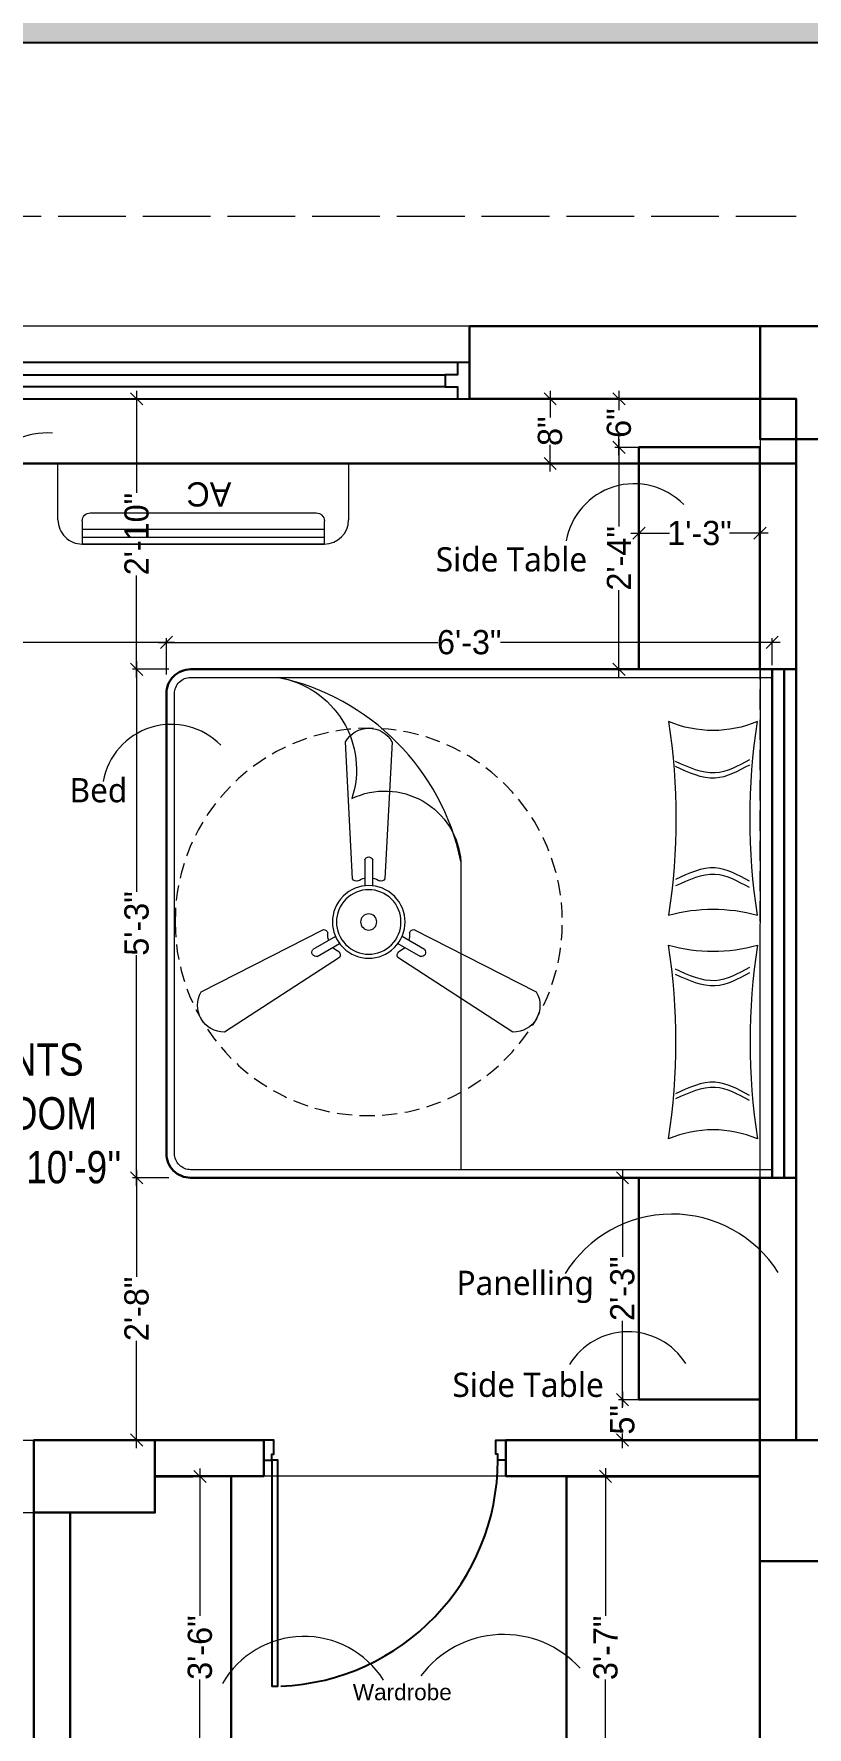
# Model space of a CAD drawing. Header units: millimetres. Extents: x 35877 to 3066687, y -650199 to -40525.
# Drawn here: x 147931.3 to 148027.2, y -180430.6 to -180220.8 of the extents above; entities that cross this region are included whole.
import ezdxf

# ---------------------------------------------------------------- set-up
doc = ezdxf.new("R2010")
doc.units = ezdxf.units.MM
doc.header["$MEASUREMENT"] = 0
doc.header["$PDMODE"] = 35
for name, pattern in [('ACAD_ISO02W100', [15, 12, -3]), ('DASHED', [0.75, 0.5, -0.25]), ('DASHED2', [0.375, 0.25, -0.125])]:
    doc.linetypes.add(name, pattern=pattern)
doc.layers.get('Defpoints').update_dxf_attribs({"color": 220})
doc.layers.add('AR DOOR', color=40, linetype='Continuous')
doc.layers.add('AR ELE-5', color=134, linetype='Continuous')
for name, color, linetype, lineweight in [('COLUMN', 1, 'Continuous', 30), ('dim05', 1, 'Continuous', 13), ('el', 7, 'Continuous', 20), ('Electrical', 84, 'Continuous', 30), ('FIRST FLOOR ( TEXT )', 7, 'Continuous', 9), ('FUR1', 22, 'Continuous', 0), ('FURNITURE', 32, 'Continuous', 9), ('furniture dimensions', 1, 'DASHED', 0), ('GROUND FLOOR', 7, 'Continuous', 9), ('GROUND FLOOR  ( PLINE )', 251, 'Continuous', 30), ('Labelling', 1, 'Continuous', 25), ('NAME PLATE', 7, 'Continuous', 25), ('Text', 7, 'Continuous', 15), ('wall', 7, 'Continuous', 30)]:
    doc.layers.add(name, color=color, linetype=linetype, lineweight=lineweight)
doc.layers.add('XX~SLAB ( PLINE )', color=251, linetype='Continuous', plot=False)
doc.styles.add('century g', font='GOTHIC.TTF')
doc.styles.add('KATHA', font='swissc.ttf')
doc.styles.get("Standard").update_dxf_attribs({"font": 'arial.ttf', "height": 6})
doc.styles.add('style4', font='ARIALN.TTF')
doc.styles.add('TEXT', font='eurr____.ttf')
doc.dimstyles.new('Archana', dxfattribs={"dimtxt": 2, "dimasz": 0.75, "dimexe": 0.5, "dimexo": 0.5, "dimgap": 0, "dimtad": 0, "dimzin": 0, "dimdsep": 46, "dimlunit": 4, "dimtxsty": 'century g', "dimblk": 'OBLIQUE', "dimcen": 0, "dimdle": 1, "dimclrd": 256, "dimclre": 256, "dimclrt": 256, "dimadec": 0, "dimazin": 0, "dimtfac": 1, "dimtofl": 0, "dimtmove": 1, "dimatfit": 3, "dimfxl": 1, "dimfxlon": 1, "dimtolj": 1, "dimtzin": 0, "dimlwd": -1, "dimlwe": -1, "dimarcsym": 0})

# ---------------------------------------------------------------- blocks, each defined once
blk = doc.blocks.new('LAYOUT FILE')
at = {"layer": 'NAME PLATE', "true_color": 0xd39e00}
h = blk.add_hatch(color=42, dxfattribs=at)
h.paths.add_polyline_path([(3346889.83, -513806.18), (3346889.83, -514260.7), (3347535.56, -514260.7), (3347535.56, -513806.18)])
h.paths.add_polyline_path([(3346894.36, -513810.71), (3347531.03, -513810.71), (3347531.03, -514256.17), (3346894.36, -514256.17)], flags=16)
at = {"layer": 'NAME PLATE', "color": 42, "true_color": 0xd39e00}
blk.add_lwpolyline([(3346894.36, -513810.71), (3347531.03, -513810.71), (3347531.03, -514256.17), (3346894.36, -514256.17)], close=True, dxfattribs=at)
blk = doc.blocks.new('*U25')
for points in [[(-40, 0), (0, 0), (0, 30), (10, 30), (10, 100), (-40, 100)], [(1160, 0), (1120, 0), (1120, 30), (1110, 30), (1110, 100), (1160, 100)], [(0, 0), (0, -1120), (30, -1120), (30, 0)]]:
    blk.add_lwpolyline(points, close=True)
at = {"layer": 'AR ELE-5', "linetype": 'ByBlock', "ltscale": 15}
blk.add_arc((-1.6, 0.7), 1121.6, 272.37301, 359.96526, dxfattribs=at)
blk = doc.blocks.new('fan')
at = {"layer": 'Electrical', "lineweight": 15, "ltscale": 20}
for p, q in [((3300835.29, -509900.78), (3300836.47, -509923.43)), ((3300841.81, -509923.43), (3300842.99, -509900.78)), ((3300838.47, -509924.57), (3300838.47, -509920.25)), ((3300839.81, -509920.28), (3300839.81, -509924.57)), ((3300831.66, -509931.77), (3300811.45, -509942.07)), ((3300866.83, -509942.07), (3300846.62, -509931.77)), ((3300829.93, -509935.08), (3300833.64, -509932.93)), ((3300834.31, -509934.09), (3300830.57, -509936.25)), ((3300847.68, -509936.23), (3300843.97, -509934.09)), ((3300844.64, -509932.93), (3300848.38, -509935.09)), ((3300815.3, -509948.74), (3300834.33, -509936.39)), ((3300843.95, -509936.39), (3300862.98, -509948.74))]:
    blk.add_line(p, q, dxfattribs=at)
at = {"layer": 'Electrical', "linetype": 'DASHED', "lineweight": 15, "ltscale": 5}
blk.add_circle((3300839.14, -509930.53), 32, dxfattribs=at)
at = {"layer": 'Electrical', "lineweight": 15, "ltscale": 20}
for centre, major_axis, start_param, end_param in [((3300839.14, -509902.94), (3.12, 3.12), -0.272136, 1.842967), ((3300839.13, -509920.5), (0.501, 0.501), -0.465536, 1.983618), ((3300837.1, -509923.08), (0.51, 0.51), 2.863014, 4.257784), ((3300839.14, -509926.42), (2.27, -2.27), 2.565057, 2.951308), ((3300839.14, -509926.42), (2.27, 2.27), 0.19032, 0.57657), ((3300841.18, -509923.08), (0.51, -0.51), 5.167028, 6.561799), ((3300839.14, -509930.53), (4.24, -4.24), 3.14161, 9.424795), ((3300839.14, -509930.53), (3.77, -3.77), 1.749190548672175e-05, 6.283202799085073), ((3300839.14, -509930.53), (0.943, 0.943), 1.570814, 7.853999), ((3300831.67, -509932.49), (0.51, -0.51), 0.978238, 2.373008), ((3300846.61, -509932.49), (0.51, -0.51), 2.339416, 3.734186), ((3300835.59, -509932.58), (2.27, -2.27), 3.855511, 4.241762), ((3300835.59, -509932.58), (2.27, -2.27), 4.659452, 5.045703), ((3300842.69, -509932.58), (2.27, 2.27), 4.37911, 4.765361), ((3300842.69, -509932.58), (2.27, 2.27), 5.183051, 5.569301), ((3300830.46, -509935.55), (0.501, -0.501), 3.199655, 5.648809), ((3300833.71, -509936.02), (0.51, 0.51), -1.325776, 0.068994), ((3300844.57, -509936.02), (0.51, -0.51), 3.072633, 4.467404), ((3300847.83, -509935.54), (0.501, 0.501), 3.723254, 6.172408), ((3300815.25, -509944.32), (3.12, -3.12), 3.393055, 5.508159), ((3300863.03, -509944.32), (3.12, -3.12), 5.48745, 7.602554)]:
    blk.add_ellipse(centre, major_axis=major_axis, ratio=1, start_param=start_param, end_param=end_param, dxfattribs=at)
blk = doc.blocks.new('ac paln')
at = {"layer": 'Electrical', "lineweight": 15}
for p, q in [((389238.69, -37646.36), (389238.69, -37610.34)), ((389238.69, -37610.34), (389245.67, -37610.34)), ((389245.81, -37613.35), (389248.68, -37613.35)), ((389246.82, -37643.35), (389246.82, -37613.35)), ((389247.82, -37643.35), (389247.82, -37613.35)), ((389248.68, -37613.35), (389248.68, -37643.35)), ((389248.68, -37643.35), (389248.68, -37613.35)), ((389244.81, -37642.35), (389244.81, -37614.35)), ((389245.81, -37643.35), (389248.68, -37643.35)), ((389248.68, -37643.35), (389248.68, -37643.35)), ((389245.67, -37646.36), (389238.69, -37646.36))]:
    blk.add_line(p, q, dxfattribs=at)
for centre, start, end in [((389245.67, -37613.35), 0, 90), ((389245.67, -37643.35), 270, 0)]:
    blk.add_arc(centre, 3.01, start, end, dxfattribs=at)
at = {"layer": 'Electrical', "lineweight": 15, "extrusion": (0, 0, -1)}
for centre, start_param, end_param in [((389245.81, -37614.35), -0.785398, 0.785398), ((389245.81, -37642.35), 3.926991, 5.497787)]:
    blk.add_ellipse(centre, major_axis=(-0.71, 0.71), ratio=1, start_param=start_param, end_param=end_param, dxfattribs=at)
at = {"layer": 'Text', "style": 'TEXT'}
blk.add_text('AC', height=3, rotation=270, dxfattribs=at).set_placement((389241.02, -37624.87))
blk = doc.blocks.new('_Oblique')
at = {"layer": 'wall', "color": 0, "lineweight": -2}
blk.add_line((-0.5, -0.5), (0.5, 0.5), dxfattribs=at)
blk = doc.blocks.new('*D655')
at = {"layer": 'Defpoints', "color": 0, "linetype": 'Continuous', "lineweight": 0, "transparency": 16777216}
for p in [(148010.82, -180362.5), (148004.27, -180390), (148010.82, -180390)]:
    blk.add_point(p, dxfattribs=at)
at = {"layer": 'furniture dimensions', "color": 5, "linetype": 'ByBlock', "transparency": 16777216}
blk.add_line((148008.27, -180362.5), (148003.77, -180362.5), dxfattribs=at)
at = {"layer": 'furniture dimensions', "color": 5, "linetype": 'Continuous', "transparency": 16777216}
for p, q in [((148004.27, -180361.5), (148004.27, -180372.29)), ((148004.27, -180391), (148004.27, -180380.21)), ((148008.27, -180390), (148003.77, -180390))]:
    blk.add_line(p, q, dxfattribs=at)
at = {"layer": 'furniture dimensions', "color": 5, "linetype": 'Continuous', "transparency": 16777216, "xscale": 1.5, "yscale": 1.5, "zscale": 1.5}
for p, rotation in [((148004.27, -180362.5), 90), ((148004.27, -180390), 270)]:
    blk.add_blockref('_Oblique', p, dxfattribs=dict(at, rotation=rotation))
at = {"layer": 'furniture dimensions', "linetype": 'Continuous', "lineweight": 0, "transparency": 16777216, "insert": (148004.27, -180376.25), "char_height": 3, "attachment_point": 5, "rotation": 90, "style": 'century g'}
blk.add_mtext('\\A1;2\'-3"', dxfattribs=at)
blk = doc.blocks.new('*D662')
at = {"layer": 'Defpoints', "color": 0, "linetype": 'Continuous', "lineweight": 0, "transparency": 16777216}
for p in [(148006.32, -180281.1), (148021.32, -180281.1), (148021.32, -180282.63)]:
    blk.add_point(p, dxfattribs=at)
at = {"layer": 'furniture dimensions', "color": 5, "linetype": 'Continuous', "transparency": 16777216}
for p, q in [((148005.32, -180282.63), (148010.1, -180282.63)), ((148022.32, -180282.63), (148017.54, -180282.63)), ((148021.32, -180281.6), (148021.32, -180283.13))]:
    blk.add_line(p, q, dxfattribs=at)
at = {"layer": 'furniture dimensions', "color": 5, "linetype": 'ByBlock', "transparency": 16777216}
blk.add_line((148006.32, -180281.6), (148006.32, -180283.13), dxfattribs=at)
at = {"layer": 'furniture dimensions', "color": 5, "linetype": 'Continuous', "transparency": 16777216, "xscale": 1.5, "yscale": 1.5, "zscale": 1.5, "rotation": 180}
blk.add_blockref('_Oblique', (148006.32, -180282.63), dxfattribs=at)
at = {"layer": 'furniture dimensions', "color": 5, "linetype": 'Continuous', "transparency": 16777216, "xscale": 1.5, "yscale": 1.5, "zscale": 1.5}
blk.add_blockref('_Oblique', (148021.32, -180282.63), dxfattribs=at)
at = {"layer": 'furniture dimensions', "linetype": 'Continuous', "lineweight": 0, "transparency": 16777216, "insert": (148013.82, -180282.63), "char_height": 3, "attachment_point": 5, "style": 'century g'}
blk.add_mtext('\\A1;1\'-3"', dxfattribs=at)
blk = doc.blocks.new('*D663')
at = {"layer": 'Defpoints', "color": 0, "linetype": 'Continuous', "lineweight": 0, "transparency": 16777216}
for p in [(147994.05, -180266), (147995.3, -180266), (147994.05, -180274)]:
    blk.add_point(p, dxfattribs=at)
at = {"layer": 'furniture dimensions', "color": 5, "linetype": 'Continuous', "transparency": 16777216}
for p, q in [((147994.55, -180266), (147995.8, -180266)), ((147995.3, -180265), (147995.3, -180268.31)), ((147995.3, -180275), (147995.3, -180271.68))]:
    blk.add_line(p, q, dxfattribs=at)
at = {"layer": 'furniture dimensions', "color": 5, "linetype": 'ByBlock', "transparency": 16777216}
blk.add_line((147994.55, -180274), (147995.8, -180274), dxfattribs=at)
at = {"layer": 'furniture dimensions', "color": 5, "linetype": 'Continuous', "transparency": 16777216, "xscale": 1.5, "yscale": 1.5, "zscale": 1.5}
for p, rotation in [((147995.3, -180266), 90), ((147995.3, -180274), 270)]:
    blk.add_blockref('_Oblique', p, dxfattribs=dict(at, rotation=rotation))
at = {"layer": 'furniture dimensions', "linetype": 'Continuous', "lineweight": 0, "transparency": 16777216, "insert": (147995.3, -180270), "char_height": 3, "attachment_point": 5, "rotation": 90, "style": 'century g'}
blk.add_mtext('\\A1;8"', dxfattribs=at)
blk = doc.blocks.new('*D664')
at = {"layer": 'Defpoints', "color": 0, "linetype": 'Continuous', "lineweight": 0, "transparency": 16777216}
for p in [(147947.75, -180296.16), (148022.82, -180299.5), (147947.75, -180302.5)]:
    blk.add_point(p, dxfattribs=at)
at = {"layer": 'furniture dimensions', "color": 5, "linetype": 'Continuous', "transparency": 16777216}
for p, q in [((147946.75, -180296.16), (147981.41, -180296.16)), ((147947.75, -180300.16), (147947.75, -180295.66)), ((148023.82, -180296.16), (147989.16, -180296.16))]:
    blk.add_line(p, q, dxfattribs=at)
at = {"layer": 'furniture dimensions', "color": 5, "linetype": 'ByBlock', "transparency": 16777216}
blk.add_line((148022.82, -180299), (148022.82, -180295.66), dxfattribs=at)
at = {"layer": 'furniture dimensions', "color": 5, "linetype": 'Continuous', "transparency": 16777216, "xscale": 1.5, "yscale": 1.5, "zscale": 1.5, "rotation": 180}
blk.add_blockref('_Oblique', (147947.75, -180296.16), dxfattribs=at)
at = {"layer": 'furniture dimensions', "color": 5, "linetype": 'Continuous', "transparency": 16777216, "xscale": 1.5, "yscale": 1.5, "zscale": 1.5}
blk.add_blockref('_Oblique', (148022.82, -180296.16), dxfattribs=at)
at = {"layer": 'furniture dimensions', "linetype": 'Continuous', "lineweight": 0, "transparency": 16777216, "insert": (147985.28, -180296.16), "char_height": 3, "attachment_point": 5, "style": 'century g'}
blk.add_mtext('\\A1;6\'-3"', dxfattribs=at)
blk = doc.blocks.new('*D665')
at = {"layer": 'Defpoints', "color": 0, "linetype": 'Continuous', "lineweight": 0, "transparency": 16777216}
for p in [(147952.43, -180299.5), (147944.06, -180362.5), (147952.43, -180362.5)]:
    blk.add_point(p, dxfattribs=at)
at = {"layer": 'furniture dimensions', "color": 5, "linetype": 'ByBlock', "transparency": 16777216}
blk.add_line((147948.06, -180299.5), (147943.56, -180299.5), dxfattribs=at)
at = {"layer": 'furniture dimensions', "color": 5, "linetype": 'Continuous', "transparency": 16777216}
for p, q in [((147944.06, -180298.5), (147944.06, -180327.07)), ((147944.06, -180363.5), (147944.06, -180334.94)), ((147948.06, -180362.5), (147943.56, -180362.5))]:
    blk.add_line(p, q, dxfattribs=at)
at = {"layer": 'furniture dimensions', "color": 5, "linetype": 'Continuous', "transparency": 16777216, "xscale": 1.5, "yscale": 1.5, "zscale": 1.5}
for p, rotation in [((147944.06, -180299.5), 90), ((147944.06, -180362.5), 270)]:
    blk.add_blockref('_Oblique', p, dxfattribs=dict(at, rotation=rotation))
at = {"layer": 'furniture dimensions', "linetype": 'Continuous', "lineweight": 0, "transparency": 16777216, "insert": (147944.06, -180331), "char_height": 3, "attachment_point": 5, "rotation": 90, "style": 'century g'}
blk.add_mtext('\\A1;5\'-3"', dxfattribs=at)
blk = doc.blocks.new('*D666')
at = {"layer": 'Defpoints', "color": 0, "linetype": 'Continuous', "lineweight": 0, "transparency": 16777216}
for p in [(148007.17, -180266), (148003.84, -180272), (148007.17, -180272)]:
    blk.add_point(p, dxfattribs=at)
at = {"layer": 'furniture dimensions', "color": 5, "linetype": 'ByBlock', "transparency": 16777216}
blk.add_line((148006.67, -180266), (148003.34, -180266), dxfattribs=at)
at = {"layer": 'furniture dimensions', "color": 5, "linetype": 'Continuous', "transparency": 16777216}
for p, q in [((148003.84, -180265), (148003.84, -180267.38)), ((148006.67, -180272), (148003.34, -180272)), ((148003.84, -180273), (148003.84, -180270.61))]:
    blk.add_line(p, q, dxfattribs=at)
at = {"layer": 'furniture dimensions', "color": 5, "linetype": 'Continuous', "transparency": 16777216, "xscale": 1.5, "yscale": 1.5, "zscale": 1.5}
for p, rotation in [((148003.84, -180266), 90), ((148003.84, -180272), 270)]:
    blk.add_blockref('_Oblique', p, dxfattribs=dict(at, rotation=rotation))
at = {"layer": 'furniture dimensions', "linetype": 'Continuous', "lineweight": 0, "transparency": 16777216, "insert": (148003.84, -180269), "char_height": 3, "attachment_point": 5, "rotation": 90, "style": 'century g'}
blk.add_mtext('\\A1;6"', dxfattribs=at)
blk = doc.blocks.new('*D667')
at = {"layer": 'Defpoints', "color": 0, "linetype": 'Continuous', "lineweight": 0, "transparency": 16777216}
for p in [(148006.32, -180272), (148003.84, -180299.5), (148006.32, -180299.5)]:
    blk.add_point(p, dxfattribs=at)
at = {"layer": 'furniture dimensions', "color": 5, "linetype": 'ByBlock', "transparency": 16777216}
blk.add_line((148005.82, -180272), (148003.34, -180272), dxfattribs=at)
at = {"layer": 'furniture dimensions', "color": 5, "linetype": 'Continuous', "transparency": 16777216}
for p, q in [((148003.84, -180271), (148003.84, -180281.79)), ((148003.84, -180300.5), (148003.84, -180289.71)), ((148005.82, -180299.5), (148003.34, -180299.5))]:
    blk.add_line(p, q, dxfattribs=at)
at = {"layer": 'furniture dimensions', "color": 5, "linetype": 'Continuous', "transparency": 16777216, "xscale": 1.5, "yscale": 1.5, "zscale": 1.5}
for p, rotation in [((148003.84, -180272), 90), ((148003.84, -180299.5), 270)]:
    blk.add_blockref('_Oblique', p, dxfattribs=dict(at, rotation=rotation))
at = {"layer": 'furniture dimensions', "linetype": 'Continuous', "lineweight": 0, "transparency": 16777216, "insert": (148003.84, -180285.75), "char_height": 3, "attachment_point": 5, "rotation": 90, "style": 'century g'}
blk.add_mtext('\\A1;2\'-4"', dxfattribs=at)
blk = doc.blocks.new('*D668')
at = {"layer": 'Defpoints', "color": 0, "linetype": 'Continuous', "lineweight": 0, "transparency": 16777216}
for p in [(148006.31, -180390), (148004.27, -180395), (148006.31, -180395)]:
    blk.add_point(p, dxfattribs=at)
at = {"layer": 'furniture dimensions', "color": 5, "linetype": 'Continuous', "transparency": 16777216}
for p, q in [((148004.27, -180389), (148004.27, -180390.83)), ((148005.81, -180395), (148003.77, -180395)), ((148004.27, -180396), (148004.27, -180394.17))]:
    blk.add_line(p, q, dxfattribs=at)
at = {"layer": 'furniture dimensions', "color": 5, "linetype": 'ByBlock', "transparency": 16777216}
blk.add_line((148005.81, -180390), (148003.77, -180390), dxfattribs=at)
at = {"layer": 'furniture dimensions', "color": 5, "linetype": 'Continuous', "transparency": 16777216, "xscale": 1.5, "yscale": 1.5, "zscale": 1.5}
for p, rotation in [((148004.27, -180390), 90), ((148004.27, -180395), 270)]:
    blk.add_blockref('_Oblique', p, dxfattribs=dict(at, rotation=rotation))
at = {"layer": 'furniture dimensions', "linetype": 'Continuous', "lineweight": 0, "transparency": 16777216, "insert": (148004.27, -180392.5), "char_height": 3, "attachment_point": 5, "rotation": 90, "style": 'century g'}
blk.add_mtext('\\A1;5"', dxfattribs=at)
blk = doc.blocks.new('*D914')
at = {"layer": 'Defpoints', "color": 0, "linetype": 'Continuous', "lineweight": 0, "transparency": 16777216}
for p in [(147950.75, -180362.5), (147944.06, -180395), (147950.75, -180395)]:
    blk.add_point(p, dxfattribs=at)
at = {"layer": 'furniture dimensions', "color": 5, "linetype": 'ByBlock', "transparency": 16777216}
blk.add_line((147948.06, -180362.5), (147943.56, -180362.5), dxfattribs=at)
at = {"layer": 'furniture dimensions', "color": 5, "linetype": 'Continuous', "transparency": 16777216}
for p, q in [((147944.06, -180361.5), (147944.06, -180374.79)), ((147944.06, -180396), (147944.06, -180382.71)), ((147948.06, -180395), (147943.56, -180395))]:
    blk.add_line(p, q, dxfattribs=at)
at = {"layer": 'furniture dimensions', "color": 5, "linetype": 'Continuous', "transparency": 16777216, "xscale": 1.5, "yscale": 1.5, "zscale": 1.5}
for p, rotation in [((147944.06, -180362.5), 90), ((147944.06, -180395), 270)]:
    blk.add_blockref('_Oblique', p, dxfattribs=dict(at, rotation=rotation))
at = {"layer": 'furniture dimensions', "linetype": 'Continuous', "lineweight": 0, "transparency": 16777216, "insert": (147944.06, -180378.75), "char_height": 3, "attachment_point": 5, "rotation": 90, "style": 'century g'}
blk.add_mtext('\\A1;2\'-8"', dxfattribs=at)
blk = doc.blocks.new('*D915')
at = {"layer": 'Defpoints', "color": 0, "linetype": 'Continuous', "lineweight": 0, "transparency": 16777216}
for p in [(147944.06, -180266), (147946.32, -180266), (147950.75, -180299.5)]:
    blk.add_point(p, dxfattribs=at)
at = {"layer": 'furniture dimensions', "color": 5, "linetype": 'Continuous', "transparency": 16777216}
for p, q in [((147945.82, -180266), (147943.56, -180266)), ((147944.06, -180265), (147944.06, -180277.64)), ((147944.06, -180300.5), (147944.06, -180287.86))]:
    blk.add_line(p, q, dxfattribs=at)
at = {"layer": 'furniture dimensions', "color": 5, "linetype": 'ByBlock', "transparency": 16777216}
blk.add_line((147948.06, -180299.5), (147943.56, -180299.5), dxfattribs=at)
at = {"layer": 'furniture dimensions', "color": 5, "linetype": 'Continuous', "transparency": 16777216, "xscale": 1.5, "yscale": 1.5, "zscale": 1.5}
for p, rotation in [((147944.06, -180266), 90), ((147944.06, -180299.5), 270)]:
    blk.add_blockref('_Oblique', p, dxfattribs=dict(at, rotation=rotation))
at = {"layer": 'furniture dimensions', "linetype": 'Continuous', "lineweight": 0, "transparency": 16777216, "insert": (147944.06, -180282.75), "char_height": 3, "attachment_point": 5, "rotation": 90, "style": 'century g'}
blk.add_mtext('\\A1;2\'-10"', dxfattribs=at)
blk = doc.blocks.new('*D916')
at = {"layer": 'Defpoints', "color": 0, "linetype": 'Continuous', "lineweight": 0, "transparency": 16777216}
for p in [(147890.26, -180296.16), (147890.26, -180302.02), (147947.76, -180302.25)]:
    blk.add_point(p, dxfattribs=at)
at = {"layer": 'furniture dimensions', "color": 5, "linetype": 'Continuous', "transparency": 16777216}
for p, q in [((147889.26, -180296.16), (147913.96, -180296.16)), ((147890.26, -180300.16), (147890.26, -180295.66)), ((147948.76, -180296.16), (147924.06, -180296.16))]:
    blk.add_line(p, q, dxfattribs=at)
at = {"layer": 'furniture dimensions', "color": 5, "linetype": 'ByBlock', "transparency": 16777216}
blk.add_line((147947.76, -180300.16), (147947.76, -180295.66), dxfattribs=at)
at = {"layer": 'furniture dimensions', "color": 5, "linetype": 'Continuous', "transparency": 16777216, "xscale": 1.5, "yscale": 1.5, "zscale": 1.5, "rotation": 180}
blk.add_blockref('_Oblique', (147890.26, -180296.16), dxfattribs=at)
at = {"layer": 'furniture dimensions', "color": 5, "linetype": 'Continuous', "transparency": 16777216, "xscale": 1.5, "yscale": 1.5, "zscale": 1.5}
blk.add_blockref('_Oblique', (147947.76, -180296.16), dxfattribs=at)
at = {"layer": 'furniture dimensions', "linetype": 'Continuous', "lineweight": 0, "transparency": 16777216, "insert": (147919.01, -180296.16), "char_height": 3, "attachment_point": 5, "style": 'century g'}
blk.add_mtext('\\A1;4\'-9{\\H1x;\\S1/2;}"', dxfattribs=at)
blk = doc.blocks.new('*D917')
at = {"layer": 'Defpoints', "color": 0, "linetype": 'Continuous', "lineweight": 0, "transparency": 16777216}
for p in [(147951.05, -180399.52), (147951.23, -180441.93), (147951.91, -180441.93)]:
    blk.add_point(p, dxfattribs=at)
at = {"layer": 'furniture dimensions', "color": 5, "linetype": 'ByBlock', "transparency": 16777216}
blk.add_line((147951.55, -180399.52), (147952.41, -180399.52), dxfattribs=at)
at = {"layer": 'furniture dimensions', "color": 5, "linetype": 'Continuous', "transparency": 16777216}
for p, q in [((147951.91, -180398.52), (147951.91, -180416.78)), ((147951.91, -180442.93), (147951.91, -180424.67)), ((147951.73, -180441.93), (147952.41, -180441.93))]:
    blk.add_line(p, q, dxfattribs=at)
at = {"layer": 'furniture dimensions', "color": 5, "linetype": 'Continuous', "transparency": 16777216, "xscale": 1.5, "yscale": 1.5, "zscale": 1.5}
for p, rotation in [((147951.91, -180399.52), 90), ((147951.91, -180441.93), 270)]:
    blk.add_blockref('_Oblique', p, dxfattribs=dict(at, rotation=rotation))
at = {"layer": 'furniture dimensions', "linetype": 'Continuous', "lineweight": 0, "transparency": 16777216, "insert": (147951.91, -180420.72), "char_height": 3, "attachment_point": 5, "rotation": 90, "style": 'century g'}
blk.add_mtext('\\A1;3\'-6"', dxfattribs=at)
blk = doc.blocks.new('*D920')
at = {"layer": 'Defpoints', "color": 0, "linetype": 'Continuous', "lineweight": 0, "transparency": 16777216}
for p in [(148002.18, -180399.5), (148002.32, -180399.5), (148002.32, -180442)]:
    blk.add_point(p, dxfattribs=at)
at = {"layer": 'furniture dimensions', "color": 5, "linetype": 'Continuous', "transparency": 16777216}
for p, q in [((148002.18, -180399.5), (148001.68, -180399.5)), ((148002.18, -180398.5), (148002.18, -180416.8)), ((148002.18, -180443), (148002.18, -180424.69))]:
    blk.add_line(p, q, dxfattribs=at)
at = {"layer": 'furniture dimensions', "color": 5, "linetype": 'ByBlock', "transparency": 16777216}
blk.add_line((148002.18, -180442), (148001.68, -180442), dxfattribs=at)
at = {"layer": 'furniture dimensions', "color": 5, "linetype": 'Continuous', "transparency": 16777216, "xscale": 1.5, "yscale": 1.5, "zscale": 1.5}
for p, rotation in [((148002.18, -180399.5), 90), ((148002.18, -180442), 270)]:
    blk.add_blockref('_Oblique', p, dxfattribs=dict(at, rotation=rotation))
at = {"layer": 'furniture dimensions', "linetype": 'Continuous', "lineweight": 0, "transparency": 16777216, "insert": (148002.18, -180420.75), "char_height": 3, "attachment_point": 5, "rotation": 90, "style": 'century g'}
blk.add_mtext('\\A1;3\'-7"', dxfattribs=at)

msp = doc.modelspace()

# ---------------------------------------------------------------- linework, layer by layer
at = {"layer": 'COLUMN', "transparency": 33554687}
for points in [[(148021.323, -180256.996), (148030.318, -180256.996), (148030.318, -180270.996), (148021.323, -180270.996)], [(147946.318, -180394.996), (147946.318, -180403.996), (147931.318, -180403.996), (147931.318, -180394.996)], [(148021.318, -180394.996), (148030.318, -180394.996), (148030.318, -180409.996), (148021.318, -180409.996)]]:
    msp.add_lwpolyline(points, close=True, dxfattribs=at)
at = {"layer": 'FUR1', "color": 5, "transparency": 33554687}
msp.add_arc((147932.889, -180278.776), 8.557, 85.05003, 210.81799, dxfattribs=at)
at = {"layer": 'FUR1', "color": 252, "true_color": 0x939598, "transparency": 33554687}
for centre, radius, start, end in [((148005.732, -180285.071), 8.557, 44.25999, 170.02795), ((147948.35, -180314.876), 8.557, 44.25999, 170.02795), ((148010.413, -180382.61), 15.606, 32.45981, 148.09625), ((148004.953, -180390.079), 8.497, 32.40965, 148.60851), ((147989.548, -180431.946), 12.852, 42.44013, 143.08187), ((147964.804, -180431.018), 11.687, 32.53513, 149.86228)]:
    msp.add_arc(centre, radius, start, end, dxfattribs=at)
at = {"layer": 'FURNITURE', "lineweight": 30, "transparency": 33554687}
for p, q in [((147875.318, -180273.996), (148025.818, -180273.998)), ((148021.314, -180362.504), (148021.312, -180394.996))]:
    msp.add_line(p, q, dxfattribs=at)
at = {"layer": 'FURNITURE', "transparency": 33554687}
msp.add_line((147984.254, -180323.311), (147984.254, -180361.504), dxfattribs=at)
at = {"layer": 'FURNITURE', "lineweight": 30, "transparency": 33554687}
for points in [[(148021.318, -180271.996), (148021.318, -180299.504), (148006.318, -180299.504), (148006.318, -180271.996), (148021.318, -180271.996)], [(147935.818, -180403.996), (147935.818, -180441.997), (147955.785, -180441.912), (147955.785, -180399.496), (147946.318, -180399.538)]]:
    msp.add_lwpolyline(points, dxfattribs=at)
msp.add_lwpolyline([(147947.75, -180359.504), (147947.75, -180302.504, -0.4142136), (147950.75, -180299.504), (148025.818, -180299.504), (148025.818, -180362.504), (147950.75, -180362.504, -0.4142136)], format="xyb", close=True, dxfattribs=at)
for points in [[(148022.818, -180362.504), (148022.818, -180299.504), (148024.318, -180299.504), (148024.318, -180362.504)], [(148021.314, -180362.504), (148006.314, -180362.504), (148006.314, -180389.996), (148021.314, -180389.996)], [(147997.318, -180399.497), (148021.318, -180399.497), (148021.318, -180441.997), (147997.318, -180441.997)]]:
    msp.add_lwpolyline(points, close=True, dxfattribs=at)
at = {"layer": 'FURNITURE', "transparency": 33554687}
for points in [[(147948.75, -180359.504), (147948.75, -180302.504, -0.4142136), (147950.75, -180300.504), (148022.818, -180300.504), (148022.818, -180361.504), (147950.75, -180361.504, -0.4142136)], [(147970.733, -180315.515, -0.5279651), (147984.254, -180323.311, 0.2964894), (147961.611, -180300.504, -0.4593765), (147970.733, -180315.515)]]:
    msp.add_lwpolyline(points, format="xyb", close=True, dxfattribs=at)
at = {"layer": 'FURNITURE', "transparency": 33554687, "elevation": -0.005}
for points in [[(148009.997, -180329.973, -0.1371628), (148020.997, -180329.973, -0.0757258), (148020.997, -180305.973, -0.203137), (148009.997, -180305.973, -0.0741156)], [(148009.997, -180333.678, 0.1371628), (148020.997, -180333.678, 0.0757258), (148020.997, -180357.678, 0.203137), (148009.997, -180357.678, 0.0741156)]]:
    msp.add_lwpolyline(points, format="xyb", close=True, dxfattribs=at)
at = {"layer": 'FURNITURE', "transparency": 33554687}
for points in [[(148020.023, -180310.715, -0.005), (148018.606, -180311.487, -0.005), (148015.612, -180313.117, -0.005), (148012.495, -180311.677, -0.005), (148010.854, -180310.918, -0.005)], [(148020.023, -180311.359, -0.005), (148018.606, -180312.131, -0.005), (148015.612, -180313.762, -0.005), (148012.495, -180312.322, -0.005), (148010.854, -180311.563, -0.005)], [(148020.023, -180325.742, -0.005), (148018.606, -180324.97, -0.005), (148015.612, -180323.339, -0.005), (148012.495, -180324.779, -0.005), (148010.854, -180325.538, -0.005)], [(148020.023, -180326.55, -0.005), (148018.606, -180325.778, -0.005), (148015.612, -180324.148, -0.005), (148012.495, -180325.588, -0.005), (148010.854, -180326.347, -0.005)], [(148020.023, -180336.456, -0.005), (148018.606, -180337.228, -0.005), (148015.612, -180338.859, -0.005), (148012.495, -180337.418, -0.005), (148010.854, -180336.659, -0.005)], [(148020.023, -180337.101, -0.005), (148018.606, -180337.873, -0.005), (148015.612, -180339.503, -0.005), (148012.495, -180338.063, -0.005), (148010.854, -180337.304, -0.005)], [(148020.023, -180352.292, -0.005), (148018.606, -180351.52, -0.005), (148015.612, -180349.889, -0.005), (148012.495, -180351.329, -0.005), (148010.854, -180352.088, -0.005)], [(148020.023, -180352.936, -0.005), (148018.606, -180352.164, -0.005), (148015.612, -180350.534, -0.005), (148012.495, -180351.974, -0.005), (148010.854, -180352.733, -0.005)]]:
    msp.add_open_spline(points, degree=3, knots=[0, 0, 0, 0, 4.5779171, 9.671137, 9.671137, 9.671137, 9.671137], dxfattribs=at)
at = {"layer": 'GROUND FLOOR', "transparency": 33554687}
for p, q in [((148030.318, -180256.996), (147629.818, -180256.996)), ((147985.318, -180256.996), (147985.318, -180265.996)), ((148021.318, -180265.996), (147871.318, -180265.996)), ((147931.318, -180394.996), (147931.318, -180549.496)), ((147959.818, -180394.996), (147931.318, -180394.996)), ((147959.818, -180394.996), (147959.818, -180399.496)), ((148021.318, -180394.996), (147989.822, -180394.995)), ((147989.822, -180394.995), (147989.822, -180399.495)), ((148021.318, -180399.496), (147946.318, -180399.496)), ((148021.318, -180399.496), (148021.318, -180526.996)), ((147935.818, -180403.996), (147935.818, -180526.996))]:
    msp.add_line(p, q, dxfattribs=at)
at = {"layer": 'GROUND FLOOR', "linetype": 'ACAD_ISO02W100', "ltscale": 0.7, "transparency": 33554687}
msp.add_lwpolyline([(147629.818, -180243.337), (148025.818, -180243.337)], dxfattribs=at)
at = {"layer": 'GROUND FLOOR  ( PLINE )', "transparency": 33554687}
msp.add_lwpolyline([(148030.318, -180256.996), (147985.318, -180256.996), (147985.318, -180265.996), (148025.818, -180265.996), (148025.818, -180394.996), (147989.822, -180394.995), (147989.822, -180399.495), (148021.318, -180399.496), (148021.318, -180526.996), (147988.318, -180526.996), (147988.318, -180531.496), (148021.318, -180531.496), (148021.318, -180549.496), (148030.318, -180549.496)], close=True, dxfattribs=at)
for points in [[(147935.818, -180526.996), (147964.313, -180526.996), (147964.313, -180531.496), (147935.818, -180531.496), (147935.818, -180549.496), (147931.318, -180549.496), (147931.318, -180394.996), (147959.818, -180394.996), (147959.818, -180399.496), (147946.318, -180399.496)], [(147935.818, -180403.996), (147935.818, -180526.996)]]:
    msp.add_lwpolyline(points, dxfattribs=at)
at = {"layer": 'Labelling', "color": 251, "linetype": 'DASHED2', "lineweight": 0, "ltscale": 10, "true_color": 0x636466, "transparency": 33554687}
msp.add_line((148021.318, -180271.996), (148021.314, -180395.996), dxfattribs=at)
at = {"layer": 'Labelling', "color": 251, "linetype": 'ACAD_ISO02W100', "lineweight": 0, "ltscale": 10, "true_color": 0x636466, "transparency": 33554687}
msp.add_line((148021.323, -180270.996), (148021.318, -180394.996), dxfattribs=at)
at = {"layer": 'Labelling', "color": 251, "linetype": 'ACAD_ISO02W100', "lineweight": 0, "ltscale": 0.5, "true_color": 0x636466, "transparency": 33554687}
for p, q in [((147792.818, -180394.996), (147931.318, -180394.996)), ((147792.818, -180403.996), (147931.318, -180403.996))]:
    msp.add_line(p, q, dxfattribs=at)
at = {"layer": 'XX~SLAB ( PLINE )', "transparency": 33554687}
msp.add_lwpolyline([(147985.318, -180261.496), (147983.818, -180261.496), (147983.818, -180262.996), (147982.318, -180262.996), (147982.318, -180264.496), (147928.318, -180264.496), (147928.318, -180262.996), (147926.818, -180262.996), (147926.818, -180261.496), (147925.318, -180261.496), (147925.318, -180265.996), (147926.818, -180265.996), (147926.818, -180264.496), (147928.318, -180264.496), (147928.318, -180262.996), (147982.318, -180262.996), (147982.318, -180264.496), (147983.818, -180264.496), (147983.818, -180265.996), (147985.318, -180265.996), (147985.318, -180261.496), (147925.318, -180261.496), (147925.318, -180265.996), (147985.318, -180265.996)], close=True, dxfattribs=at)

# ---------------------------------------------------------------- block references
at = {"layer": 'AR DOOR', "linetype": 'ByBlock', "lineweight": -2, "transparency": 33554687, "extrusion": (0, 0, -1), "xscale": -0.02500332000264408, "yscale": 0.02500332000264408, "zscale": -0.02500332000264408}
msp.add_blockref('*U25', (-147960.819, -180397.495), dxfattribs=at)
at = {"layer": 'dim05', "color": 1, "lineweight": 35, "transparency": 33554687, "xscale": -0.7500069902881101, "yscale": 0.7500069902881101, "zscale": 0.7500069902881101}
msp.add_blockref('fan', (2623625.254, 202120.656), dxfattribs=at)
at = {"layer": 'el', "color": 18, "true_color": 0x000000, "transparency": 33554687, "rotation": 270}
msp.add_blockref('ac paln', (185580.668, 208964.691), dxfattribs=at)
at = {"layer": 'NAME PLATE', "lineweight": 0, "transparency": 33554687, "xscale": 0.8482412182574397, "yscale": 0.8482412182574397, "zscale": 0.8482412182574397}
msp.add_blockref('LAYOUT FILE', (-2691371.364, 255613.603, 0.111), dxfattribs=at)

# ---------------------------------------------------------------- texts
at = {"layer": 'dim05', "color": 1, "lineweight": 0, "transparency": 33554687, "insert": (147970.849, -180425.232), "char_height": 2, "width": 14.68213, "attachment_point": 1}
msp.add_mtext('Wardrobe', dxfattribs=at)
at = {"layer": 'FIRST FLOOR ( TEXT )', "transparency": 33554687, "insert": (147926.669, -180354.548), "char_height": 4, "attachment_point": 5, "style": 'KATHA'}
msp.add_mtext("PARENTS \\PBED ROOM\\P12'-11'' x 10'-9''", dxfattribs=at)
at = {"layer": 'FUR1', "color": 1, "transparency": 33554687, "char_height": 3, "width": 28.45427, "attachment_point": 5, "style": 'style4'}
for s, insert in [('{\\fMalgun Gothic|b0|i0|c0|p34;Side Table}', (147990.516, -180285.898)), ('{\\fMalgun Gothic|b0|i0|c0|p34;Bed}', (147939.321, -180314.5)), ('{\\fMalgun Gothic|b0|i0|c0|p34;Panelling}', (147992.219, -180376.026)), ('{\\fMalgun Gothic|b0|i0|c0|p34;Side Table}', (147992.582, -180388.178))]:
    msp.add_mtext(s, dxfattribs=dict(at, insert=insert))

# ---------------------------------------------------------------- dimensions: what is measured, and where the dimension line sits
at = {"layer": 'furniture dimensions', "color": 5, "linetype": 'Continuous', "lineweight": 0, "transparency": 33554687}
for base, p1, p2, picture, middle in [((147944.058, -180265.996), (147950.75, -180299.504), (147946.318, -180265.996), '*D915', (147944.058, -180282.75)), ((147995.3, -180265.996), (147994.054, -180273.997), (147994.054, -180265.996), '*D663', (147995.3, -180269.997)), ((148003.844, -180271.996), (148007.167, -180265.996), (148007.167, -180271.996), '*D666', (148003.844, -180268.996)), ((148003.844, -180299.504), (148006.318, -180271.996), (148006.318, -180299.504), '*D667', (148003.844, -180285.75)), ((147944.058, -180362.504), (147952.433, -180299.504), (147952.433, -180362.504), '*D665', (147944.058, -180331.004)), ((147944.058, -180394.996), (147950.75, -180362.504), (147950.75, -180394.996), '*D914', (147944.058, -180378.75)), ((148004.27, -180389.996), (148010.818, -180362.504), (148010.818, -180389.996), '*D655', (148004.27, -180376.25)), ((148004.27, -180394.995), (148006.314, -180389.996), (148006.314, -180394.995), '*D668', (148004.27, -180392.496)), ((147951.914, -180441.931), (147951.052, -180399.517), (147951.231, -180441.931), '*D917', (147951.914, -180420.724)), ((148002.18, -180399.495), (148002.318, -180441.997), (148002.32, -180399.495), '*D920', (148002.18, -180420.746))]:
    dim = msp.add_linear_dim(base=base, p1=p1, p2=p2, angle=90, dimstyle='Archana', override={"dimtxt": 3, "dimasz": 1.5, "dimdec": 0, "dimclrd": 5, "dimclre": 5, "dimfxl": 4}, dxfattribs=at)
    dim.commit()
    dim.dimension.update_dxf_attribs({"geometry": picture, "text_midpoint": middle})
for base, p1, p2, override, picture, middle in [((148021.318, -180282.629), (148006.318, -180281.098), (148021.318, -180281.099), {"dimtxt": 3, "dimasz": 1.5, "dimdec": 0, "dimclrd": 5, "dimclre": 5, "dimfxl": 4}, '*D662', (148013.818, -180282.629)), ((147890.259, -180296.155), (147947.761, -180302.246), (147890.259, -180302.023), {"dimtxt": 3, "dimasz": 1.5, "dimclrd": 5, "dimclre": 5, "dimfxl": 4}, '*D916', (147919.01, -180296.155)), ((147947.75, -180296.155), (148022.818, -180299.504), (147947.75, -180302.504), {"dimtxt": 3, "dimasz": 1.5, "dimdec": 0, "dimclrd": 5, "dimclre": 5, "dimfxl": 4}, '*D664', (147985.284, -180296.155))]:
    dim = msp.add_linear_dim(base=base, p1=p1, p2=p2, dimstyle='Archana', override=override, dxfattribs=at)
    dim.commit()
    dim.dimension.update_dxf_attribs({"geometry": picture, "text_midpoint": middle})

doc.saveas('drawing.dxf')
